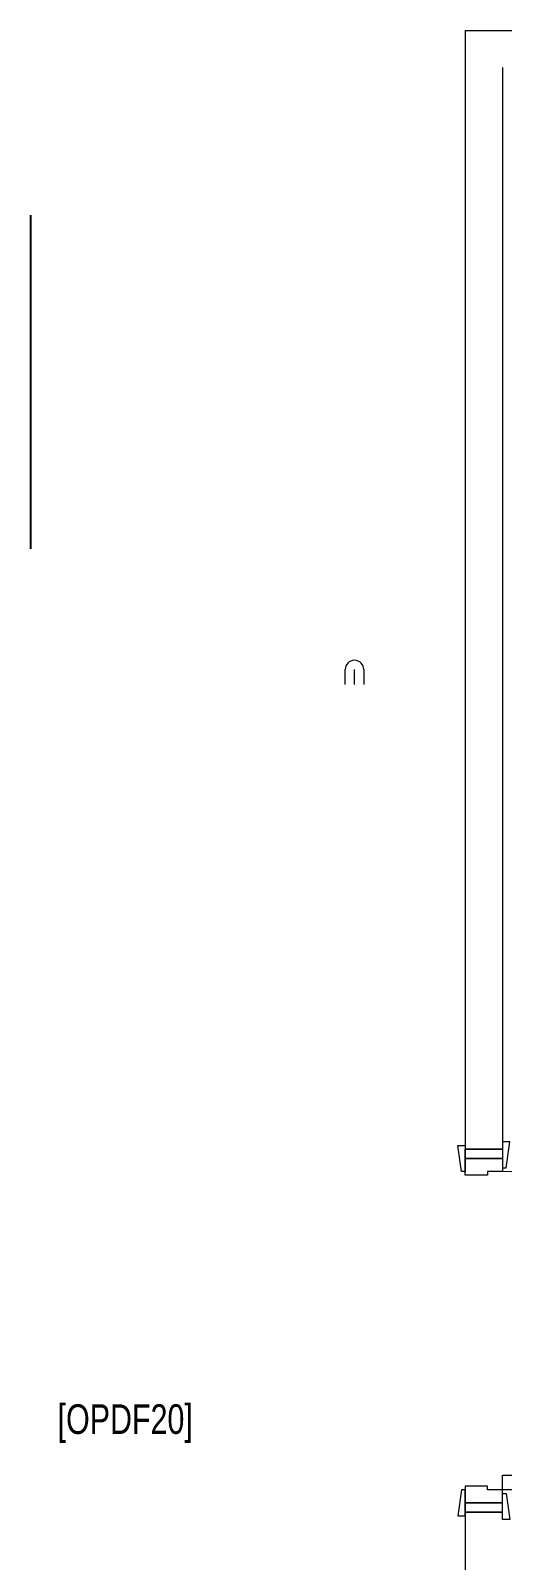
# Model space of a CAD drawing. Header units: millimetres. Extents: x -160614 to 59925, y -157025 to 0.
# Drawn here: x -47324 to -46052, y -109873 to -105743 of the extents above; entities that cross this region are included whole.
import ezdxf

# ---------------------------------------------------------------- set-up
doc = ezdxf.new("R2010")
doc.units = ezdxf.units.MM
doc.header["$LTSCALE"] = 8
for name, color, linetype, lineweight in [('72_EGR_BASE_TEXT', 9, 'Continuous', 5), ('72_EGR_EQP_TAG', 9, 'Continuous', 5), ('Walls', 9, 'Continuous', 5), ('Wooden Joinery', 9, 'Continuous', 5)]:
    doc.layers.add(name, color=color, linetype=linetype, lineweight=lineweight)
doc.layers.add('A-EXH', color=1, linetype='Continuous')
doc.layers.add('M-REF_PIPES', color=140, linetype='Continuous')
doc.styles.add('X3G_ENTITY_9F38', font='swisscl.ttf', dxfattribs={"height": 0.2})

# ---------------------------------------------------------------- blocks, each defined once
blk = doc.blocks.new('HVACFF')
at = {"layer": 'M-REF_PIPES', "lineweight": 25}
blk.add_line((-47324.1, -106241.3), (-47324.1, -107141.6), dxfattribs=at)
at = {"layer": 'M-REF_PIPES', "linetype": 'Continuous', "lineweight": 5}
for p, q in [((-46476, -107507.8), (-46476, -107467.8)), ((-46451, -107507.8), (-46451, -107467.8)), ((-46426, -107467.8), (-46426, -107507.8))]:
    blk.add_line(p, q, dxfattribs=at)
blk.add_arc((-46451, -107467.8), 25, 0, 180, dxfattribs=at)
blk = doc.blocks.new('A$C72370EFE')
at = {"layer": 'Wooden Joinery'}
for p, q in [((-0.01, -0.04), (-0.02, -0.04)), ((-0.01, -0.03), (-0.01, -0.07)), ((0, -0.03), (-0.01, -0.03)), ((0.04, -0.03), (0.05, -0.03)), ((0.05, -0.03), (0.05, -0.07)), ((0.05, -0.04), (0.06, -0.04)), ((-0.05, -0.07), (-0.05, -0.16)), ((-0.03, -0.07), (-0.03, -0.16)), ((-0.01, -0.06), (-0.02, -0.06)), ((0, -0.07), (-0.01, -0.07)), ((0.04, -0.07), (0.05, -0.07)), ((0.05, -0.06), (0.06, -0.06)), ((0.07, -0.07), (0.07, -0.16)), ((0.09, -0.07), (0.09, -0.16)), ((-0.01, -0.17), (-0.02, -0.17)), ((-0.01, -0.19), (-0.02, -0.19)), ((-0.01, -0.17), (-0.01, -0.19)), ((0.05, -0.17), (0.06, -0.17)), ((0.05, -0.17), (0.05, -0.19)), ((0.05, -0.19), (0.06, -0.19))]:
    blk.add_line(p, q, dxfattribs=at)
for centre, radius, start, end in [((-0.02, -0.07), 0.03, 90, 180), ((0.06, -0.07), 0.03, 0, 90), ((-0.02, -0.07), 0.01, 90, 180), ((0.06, -0.07), 0.01, 0, 90), ((-0.02, -0.16), 0.03, 180, 270), ((-0.02, -0.16), 0.01, 180, 270), ((0.06, -0.16), 0.01, 270, 0), ((0.06, -0.16), 0.03, 270, 0)]:
    blk.add_arc(centre, radius, start, end, dxfattribs=at)
blk = doc.blocks.new('A$C5DAD61B4')
at = {"layer": 'Wooden Joinery'}
for points in [[(80, 959.1), (80, 969.1), (10, 979.1), (10, 959.1)], [(940, 959.1), (940, 969.1), (1010, 979.1), (1010, 959.1)], [(70, 859.1), (70, 849.1), (0, 839.1), (0, 859.1)], [(120, 859.1), (120, 0), (80, 0), (80, 859.1)], [(950, 859.1), (950, 849.1), (1020, 839.1), (1020, 859.1)]]:
    blk.add_lwpolyline(points, close=True, dxfattribs=at)
for points in [[(45, 859.1), (45, 959.1), (20, 959.1), (20, 859.1), (45, 859.1)], [(45, 859.1), (80, 859.1), (80, 899.1), (90, 899.1), (90, 959.1), (45, 959.1), (45, 859.1)], [(975, 859.1), (940, 859.1), (940, 899.1), (930, 899.1), (930, 959.1), (975, 959.1), (975, 859.1)], [(975, 859.1), (975, 959.1), (1000, 959.1), (1000, 859.1), (975, 859.1)]]:
    blk.add_lwpolyline(points, dxfattribs=at)
blk.add_arc((80, 859.1), 860, 272.666, 0, dxfattribs=at)
at = {"layer": 'Wooden Joinery', "xscale": 999.9999999998854, "yscale": 999.9999999998854, "zscale": 999.9999999998854, "rotation": 180}
blk.add_blockref('A$C72370EFE', (120, 0), dxfattribs=at)
blk = doc.blocks.new('1stF')
at = {"layer": 'Walls', "color": 9}
for p, q in [((-46152.3, -105742.6, 0.1), (-46152.3, -108762.6, 0.1)), ((-46152.3, -105742.6, 0.1), (-38852.3, -105742.6, 0.1)), ((-46052.3, -105842.6, 0.1), (-46052.3, -108762.6, 0.1)), ((-46052.3, -108762.6, 0.1), (-46152.3, -108762.6, 0.1)), ((-46152.3, -109742.6, 0.1), (-46152.3, -111962.6, 0.1)), ((-46052.3, -109742.6, 0.1), (-46152.3, -109742.6, 0.1))]:
    blk.add_line(p, q, dxfattribs=at)
at = {"layer": 'Wooden Joinery', "color": 9, "rotation": 90.00000000000001}
blk.add_blockref('A$C5DAD61B4', (-45193.3, -109762.6, 0.1), dxfattribs=at)
at = {"layer": '72_EGR_BASE_TEXT', "color": 9, "insert": (-47069.1, -109451.4), "char_height": 80, "attachment_point": 2, "style": 'X3G_ENTITY_9F38'}
blk.add_mtext('[OPDF20]', dxfattribs=at)

msp = doc.modelspace()

# ---------------------------------------------------------------- block references
at = {"layer": '72_EGR_EQP_TAG'}
msp.add_blockref('1stF', (0, 0), dxfattribs=at)
at = {"layer": 'A-EXH'}
msp.add_blockref('HVACFF', (0, 0), dxfattribs=at)

doc.saveas('drawing.dxf')
